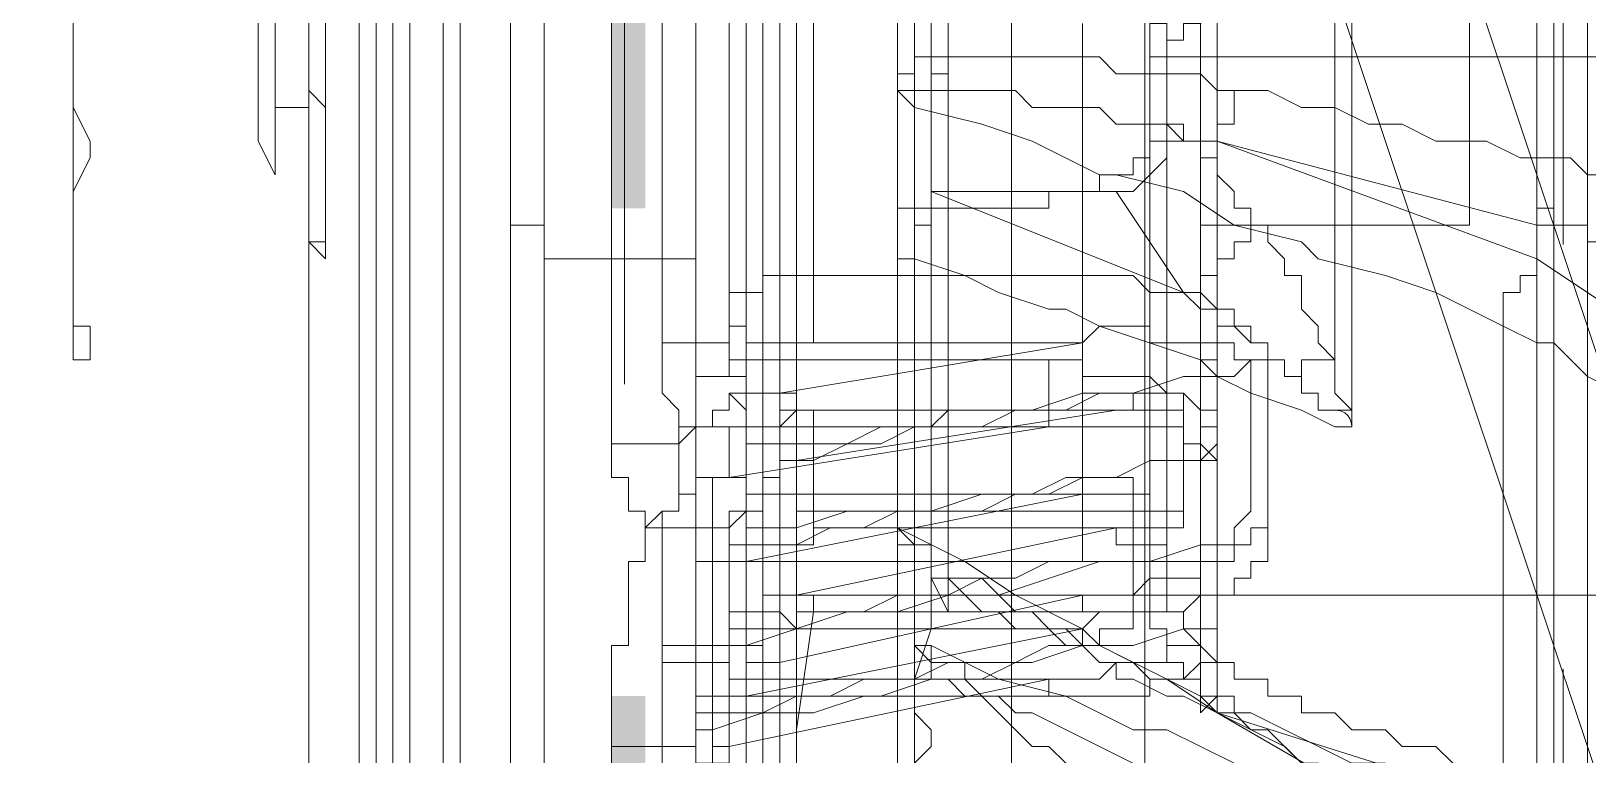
# Model space of a CAD drawing. Header units: millimetres. Extents: x 25083 to 52777, y 24772 to 45779.
# Drawn here: x 49404.81 to 49439.17, y 36131.73 to 36147.71 of the extents above; entities that cross this region are included whole.
import ezdxf

# ---------------------------------------------------------------- set-up
doc = ezdxf.new("R2010")
doc.units = ezdxf.units.MM
doc.layers.add('小车', color=7, linetype='Continuous')

# ---------------------------------------------------------------- blocks, each defined once
blk = doc.blocks.new('zw$D2F4')
h = blk.add_hatch(color=7)
edge = h.paths.add_edge_path(flags=0)
edge.add_spline(control_points=[(528.444, 242.126), (528.444, 242.126), (528.444, 252.524), (528.444, 252.524), (528.444, 252.524), (527.701, 252.524), (527.701, 252.524), (527.701, 252.524), (527.701, 242.126), (527.701, 242.126), (527.701, 242.126), (528.444, 242.126), (528.444, 242.126), (528.444, 242.126), (528.444, 242.126), (528.444, 242.126)], knot_values=[0, 0, 0, 0, 1, 1, 1, 2, 2, 2, 3, 3, 3, 4, 4, 4, 5, 5, 5, 5], degree=3, periodic=0)
edge = h.paths.add_edge_path(flags=0)
edge.add_spline(control_points=[(528.444, 263.294), (528.444, 263.294), (528.444, 295.23), (528.444, 295.23), (528.444, 295.23), (527.701, 295.23), (527.701, 295.23), (527.701, 295.23), (527.701, 263.294), (527.701, 263.294), (527.701, 263.294), (528.444, 263.294), (528.444, 263.294), (528.444, 263.294), (528.444, 263.294), (528.444, 263.294)], knot_values=[0, 0, 0, 0, 1, 1, 1, 2, 2, 2, 3, 3, 3, 4, 4, 4, 5, 5, 5, 5], degree=3, periodic=0)
edge = h.paths.add_edge_path(flags=0)
edge.add_spline(control_points=[(528.444, 306), (528.444, 306), (528.444, 316.398), (528.444, 316.398), (528.444, 316.398), (527.701, 316.398), (527.701, 316.398), (527.701, 316.398), (527.701, 306), (527.701, 306), (527.701, 306), (528.444, 306), (528.444, 306), (528.444, 306), (528.444, 306), (528.444, 306)], knot_values=[0, 0, 0, 0, 1, 1, 1, 2, 2, 2, 3, 3, 3, 4, 4, 4, 5, 5, 5, 5], degree=3, periodic=0)
edge = h.paths.add_edge_path(flags=0)
edge.add_spline(control_points=[(528.444, 327.167), (528.444, 327.167), (528.444, 359.104), (528.444, 359.104), (528.444, 359.104), (527.701, 359.104), (527.701, 359.104), (527.701, 359.104), (527.701, 327.167), (527.701, 327.167), (527.701, 327.167), (528.444, 327.167), (528.444, 327.167), (528.444, 327.167), (528.444, 327.167), (528.444, 327.167)], knot_values=[0, 0, 0, 0, 1, 1, 1, 2, 2, 2, 3, 3, 3, 4, 4, 4, 5, 5, 5, 5], degree=3, periodic=0)
at = {"color": 7, "lineweight": 5}
for points in [[(522.502, 371.359), (522.502, 360.59), (522.131, 355.391), (522.131, 216.874), (522.502, 211.303), (522.502, 210.932), (522.502, 201.277)], [(522.502, 201.277), (522.502, 205.362), (522.873, 206.476), (522.873, 361.704), (522.873, 362.075), (522.873, 366.903), (522.502, 367.274), (522.502, 371.359)], [(525.844, 201.277), (525.844, 207.59), (525.473, 210.932), (525.473, 355.391), (525.473, 360.59), (525.473, 363.932), (525.844, 366.531), (525.844, 371.359)], [(525.844, 371.359), (525.844, 367.274), (526.216, 365.417), (526.216, 217.616), (526.216, 212.046), (526.216, 208.704), (525.844, 206.476), (525.844, 201.277)], [(522.502, 205.362), (522.502, 214.645), (522.131, 220.216), (522.131, 350.192), (522.502, 356.876), (522.502, 359.847), (522.502, 367.274)], [(522.502, 367.274), (522.502, 363.189), (522.873, 361.704), (522.873, 215.76), (522.873, 213.16), (522.873, 210.189), (522.502, 210.189), (522.502, 205.362)], [(523.616, 206.476), (523.616, 209.075), (523.245, 210.189), (523.245, 356.133), (523.245, 358.733), (523.245, 361.704), (523.616, 363.56), (523.616, 366.531)], [(523.616, 366.531), (523.616, 352.048), (523.988, 350.192), (523.988, 223.187), (523.616, 216.874), (523.616, 213.903), (523.616, 206.476)], [(522.502, 365.046), (522.502, 202.391)], [(549.24, 233.956), (549.24, 357.619), (548.869, 362.818)], [(521.017, 343.136), (521.017, 227.272)], [(526.216, 235.07), (526.216, 339.793)], [(522.502, 232.842), (522.502, 337.937)], [(524.359, 337.937), (524.359, 232.842)], [(525.473, 232.842), (525.473, 337.937)], [(525.473, 337.937), (525.473, 232.842)], [(541.07, 307.485), (541.07, 316.769), (540.699, 317.141), (540.699, 265.15)], [(532.157, 261.808), (532.157, 313.056)], [(531.043, 311.199), (531.043, 259.951)], [(529.558, 265.15), (529.558, 307.485)], [(529.558, 307.485), (529.558, 265.15)], [(540.699, 265.15), (540.699, 255.495), (541.07, 255.495), (541.07, 307.485)], [(521.388, 302.286), (521.388, 262.179), (521.017, 262.551), (521.017, 264.036), (521.017, 264.779), (521.017, 269.978)], [(548.497, 301.915), (548.497, 215.017), (548.869, 210.189)], [(534.386, 287.06), (534.386, 254.01)], [(521.017, 285.946), (521.017, 262.551), (521.388, 262.551), (521.388, 276.662), (521.388, 281.49), (521.388, 286.689)], [(521.388, 286.689), (521.388, 265.522), (521.017, 265.893), (521.017, 277.034), (521.017, 277.405), (521.017, 286.318)], [(531.043, 286.689), (531.043, 239.898), (530.672, 239.898), (530.672, 241.383), (531.043, 242.126), (531.043, 243.24), (530.672, 243.983), (530.672, 285.946)], [(531.415, 285.946), (531.415, 239.155), (531.786, 239.527), (531.786, 240.269), (531.415, 241.012), (531.415, 243.24), (531.786, 244.354), (531.786, 286.689)], [(541.07, 286.689), (541.07, 252.524), (540.699, 252.153), (540.699, 285.946)], [(515.818, 285.946), (515.818, 260.694), (515.818, 260.323), (515.818, 259.951), (516.189, 259.951), (516.189, 260.694), (515.818, 260.694), (515.818, 263.665), (516.189, 264.408), (516.189, 264.779), (515.818, 265.522), (515.818, 270.721), (516.189, 272.577), (516.189, 286.318)], [(520.274, 286.318), (520.274, 264.036), (519.903, 264.779), (519.903, 271.463), (519.903, 275.92), (519.903, 285.946)], [(534.014, 266.264), (534.014, 285.946)], [(548.497, 275.177), (548.497, 248.811), (548.126, 246.954), (548.126, 269.978), (548.126, 277.405), (548.126, 285.946)], [(534.757, 263.294), (534.757, 255.124), (535.128, 254.381), (535.128, 258.094), (535.128, 259.951), (535.128, 277.034)], [(534.757, 276.662), (534.757, 254.01), (534.386, 252.895), (534.386, 252.153), (534.757, 251.781), (534.757, 251.41), (534.386, 251.039), (534.386, 251.41), (534.386, 252.524), (534.386, 262.179)], [(539.213, 275.92), (539.213, 271.092), (539.585, 268.864), (539.585, 256.238)], [(528.815, 274.063), (528.815, 260.323)], [(530.301, 260.323), (530.301, 274.063)], [(530.301, 261.065), (530.301, 274.063)], [(539.956, 272.949), (539.956, 265.522)], [(546.64, 272.949), (546.64, 265.15)], [(544.041, 258.466), (544.041, 272.577)], [(527.701, 258.094), (527.701, 272.206)], [(529.558, 272.206), (529.558, 258.466)], [(529.558, 272.206), (529.558, 259.209)], [(546.64, 264.779), (546.64, 267.75), (546.269, 268.493), (546.269, 272.206)], [(543.298, 271.463), (543.67, 270.721), (543.67, 259.951)], [(548.497, 264.408), (548.497, 270.349)], [(522.502, 266.636), (522.502, 268.864), (522.502, 269.978)], [(522.502, 269.978), (522.502, 267.75), (522.502, 266.636)], [(529.558, 269.978), (529.558, 267.378), (529.558, 267.007), (529.558, 266.636)], [(529.558, 266.636), (529.558, 269.235), (529.558, 269.978)], [(539.585, 266.636), (539.585, 267.378), (539.956, 267.378), (539.956, 267.75), (540.327, 268.121), (540.699, 268.121), (540.699, 268.493), (541.07, 268.493), (541.813, 268.493), (541.813, 268.864), (545.526, 268.864), (545.898, 268.493)], [(520.274, 265.522), (520.274, 268.493)], [(520.274, 268.121), (520.274, 265.893), (520.274, 265.522)], [(539.956, 266.636), (539.956, 267.007), (540.327, 267.007), (540.327, 267.378), (540.699, 267.378), (541.07, 267.75), (541.441, 267.75), (541.813, 267.75), (541.813, 268.121), (546.269, 268.121)], [(526.216, 267.378), (526.216, 262.922)], [(538.099, 266.636), (538.099, 267.378)], [(534.757, 266.636), (534.386, 266.636), (534.386, 266.264), (534.014, 266.264)], [(541.441, 265.893), (541.07, 265.893), (540.699, 266.264), (538.842, 266.264), (538.471, 266.636), (534.757, 266.636)], [(535.128, 265.893), (535.128, 266.264), (534.757, 266.264), (534.757, 266.636)], [(538.099, 266.264), (538.099, 266.636)], [(539.585, 266.636), (539.956, 266.636)], [(539.585, 266.636), (539.585, 254.752)], [(539.956, 266.636), (559.267, 266.636)], [(539.956, 254.752), (539.956, 266.636)], [(534.014, 266.264), (534.014, 256.238)], [(534.014, 266.264), (534.014, 265.893)], [(538.099, 256.238), (538.099, 266.264)], [(540.699, 263.294), (540.699, 266.264)], [(540.699, 266.264), (540.699, 263.294), (540.699, 262.922)], [(534.014, 265.893), (534.386, 265.522), (535.871, 265.15), (536.985, 264.779), (538.471, 264.036), (538.842, 264.036), (540.327, 263.665), (541.441, 262.922), (542.927, 262.551), (543.298, 262.179), (544.784, 261.808), (545.898, 261.437), (547.383, 260.694)], [(534.014, 265.893), (535.128, 265.893)], [(535.128, 265.893), (536.614, 265.893), (536.985, 265.522), (538.471, 265.522), (538.842, 265.15), (539.956, 265.15), (540.327, 264.779), (541.07, 264.779)], [(541.07, 264.779), (541.07, 265.15), (541.441, 265.15), (541.441, 265.893)], [(548.497, 264.408), (547.755, 264.408), (547.012, 264.779), (545.898, 264.779), (545.155, 265.15), (544.412, 265.15), (543.67, 265.522), (542.927, 265.522), (542.184, 265.893), (541.441, 265.893)], [(520.274, 265.522), (521.017, 265.522)], [(521.017, 265.522), (520.274, 265.522)], [(537.356, 263.294), (537.356, 263.665), (538.471, 263.665), (538.471, 264.036), (539.213, 264.036), (539.213, 264.408), (539.585, 264.408), (539.585, 264.779), (539.956, 264.779), (539.956, 265.522)], [(540.327, 265.15), (539.956, 265.15), (539.956, 265.522)], [(540.327, 265.15), (540.327, 264.779), (539.956, 264.779), (539.956, 264.408), (539.585, 264.036), (539.213, 263.665), (538.842, 263.665)], [(540.327, 265.15), (540.327, 264.779), (540.699, 264.779), (540.699, 264.408), (541.07, 264.408), (541.07, 264.036), (541.441, 263.665), (541.441, 263.294), (541.813, 263.294)], [(541.07, 264.779), (548.126, 262.922)], [(548.126, 262.179), (541.07, 264.779)], [(546.64, 264.408), (546.64, 264.779)], [(546.64, 264.408), (546.64, 262.922)], [(546.64, 262.922), (546.64, 263.665), (546.64, 264.408)], [(548.126, 262.922), (548.126, 263.294), (548.497, 263.294), (548.497, 264.408)], [(553.696, 261.065), (553.325, 261.437), (553.325, 262.179), (552.954, 262.179), (552.954, 262.551), (552.582, 262.551), (552.211, 262.922), (551.839, 262.922), (551.839, 263.294), (551.097, 263.294), (551.097, 263.665), (550.354, 263.665), (550.354, 264.036), (549.24, 264.036), (548.869, 264.408), (548.497, 264.408)], [(534.386, 262.179), (534.386, 262.922), (534.757, 262.922), (534.757, 263.294), (534.757, 263.665)], [(534.757, 263.665), (538.842, 263.665)], [(534.757, 263.665), (540.327, 261.437)], [(534.757, 263.665), (534.757, 263.294)], [(538.842, 263.665), (537.728, 263.665), (537.356, 263.665), (537.356, 263.294)], [(540.327, 261.437), (538.842, 263.665)], [(534.014, 262.922), (534.014, 263.294), (534.757, 263.294)], [(534.757, 263.294), (537.356, 263.294)], [(540.327, 261.437), (540.699, 261.437), (540.699, 261.808), (541.07, 261.808), (541.07, 262.179), (541.441, 262.179), (541.441, 262.551), (541.813, 262.551), (541.813, 263.294)], [(540.699, 262.551), (540.699, 263.294)], [(541.813, 263.294), (541.813, 262.922), (542.184, 262.922), (542.184, 262.551), (542.555, 262.179), (542.555, 261.808), (542.927, 261.808), (542.927, 261.065), (543.298, 260.694), (543.298, 260.323), (543.67, 259.951)], [(526.216, 262.922), (525.473, 262.922)], [(525.473, 262.922), (525.473, 218.73), (525.844, 212.417), (525.844, 203.133)], [(526.216, 262.922), (526.216, 262.179)], [(534.386, 262.179), (534.014, 262.179), (534.014, 262.922)], [(546.64, 262.922), (540.699, 262.922)], [(548.126, 262.922), (549.24, 262.922), (549.24, 262.551), (549.983, 262.551), (550.354, 262.179), (551.097, 262.179), (551.097, 261.808), (551.468, 261.808), (551.839, 261.437), (551.839, 261.065), (552.211, 261.065), (552.211, 260.694), (552.582, 260.694), (552.582, 259.951)], [(522.502, 259.209), (522.502, 261.065), (522.502, 261.437), (522.502, 262.551)], [(522.502, 262.551), (522.502, 260.323), (522.502, 259.209)], [(529.558, 262.551), (529.558, 259.951), (529.558, 259.58), (529.558, 259.209)], [(529.558, 259.209), (529.558, 261.808), (529.558, 262.551)], [(541.07, 262.551), (541.07, 255.866), (541.07, 255.495), (540.699, 255.495)], [(540.699, 255.495), (540.699, 259.951), (540.699, 260.694), (540.699, 262.551)], [(525.844, 206.104), (526.216, 211.303), (526.216, 262.179)], [(529.558, 262.179), (526.216, 262.179)], [(526.216, 262.179), (526.216, 235.07)], [(529.558, 262.179), (529.558, 255.495)], [(544.041, 258.466), (543.67, 258.466), (542.927, 258.837), (541.813, 259.209), (541.07, 259.58), (540.699, 259.951), (538.471, 260.694), (537.728, 261.065), (537.356, 261.065), (536.242, 261.437), (535.5, 261.808), (534.386, 262.179)], [(548.126, 262.179), (548.126, 261.808), (547.755, 261.808), (547.755, 261.437), (547.383, 261.437), (547.383, 261.065), (547.383, 260.694)], [(552.582, 259.209), (548.126, 262.179)], [(530.301, 261.065), (530.301, 261.437), (531.043, 261.437), (531.043, 261.808), (531.415, 261.808), (532.157, 261.808)], [(532.157, 261.808), (538.099, 261.808)], [(532.157, 261.808), (532.157, 260.323)], [(538.099, 261.808), (539.213, 261.808), (539.585, 261.437), (540.699, 261.437), (541.07, 261.065), (541.441, 261.065), (541.441, 260.694), (541.813, 260.694), (541.813, 260.323), (542.184, 260.323), (542.184, 259.951)], [(538.099, 261.808), (538.099, 260.323)], [(541.07, 261.808), (541.07, 259.951), (541.07, 258.837)], [(541.07, 258.837), (541.07, 260.694), (541.07, 261.808)], [(542.555, 259.58), (542.555, 259.951), (542.184, 259.951), (542.184, 260.323), (541.813, 260.323), (541.441, 260.694), (541.07, 260.694), (541.07, 261.065), (540.699, 261.065), (540.327, 261.437)], [(530.301, 260.323), (530.301, 261.065)], [(531.415, 260.323), (530.672, 260.323), (530.672, 260.694), (530.301, 260.694), (530.301, 261.065)], [(541.813, 259.951), (541.441, 259.951), (541.441, 260.323), (540.699, 260.323), (540.327, 260.323), (539.585, 260.323), (539.585, 260.694), (538.471, 260.694), (538.099, 260.323)], [(547.383, 260.694), (547.383, 248.439)], [(547.383, 260.694), (548.126, 260.323), (548.497, 260.323), (549.24, 259.58), (549.983, 259.209), (550.354, 259.209), (550.354, 258.837), (550.725, 258.837), (551.097, 258.466), (551.839, 258.094)], [(529.558, 258.466), (529.187, 258.466), (529.187, 258.837), (528.815, 259.209), (528.815, 260.323)], [(528.815, 260.323), (530.301, 260.323)], [(530.672, 259.209), (530.672, 259.58), (530.301, 259.58), (530.301, 260.323)], [(531.415, 259.209), (538.099, 260.323)], [(531.415, 259.209), (531.415, 260.323)], [(532.157, 260.323), (531.415, 260.323)], [(532.157, 260.323), (538.099, 260.323)], [(541.07, 260.323), (541.07, 259.58), (540.699, 259.58), (540.699, 258.466)], [(541.07, 259.58), (541.07, 259.951), (540.699, 259.951), (540.699, 260.323), (541.07, 260.323)], [(531.043, 259.951), (530.301, 259.951), (530.301, 259.58), (529.558, 259.58), (529.558, 259.209)], [(537.356, 259.951), (531.043, 259.951)], [(531.043, 259.951), (531.043, 258.466)], [(541.813, 259.951), (541.441, 259.58), (540.327, 259.58), (539.213, 259.209), (538.099, 259.209), (536.985, 258.837), (535.128, 258.837), (534.757, 258.466), (533.643, 258.466), (532.9, 258.094), (531.786, 258.094)], [(541.07, 258.094), (541.07, 258.837), (540.699, 258.837), (540.327, 259.209), (539.956, 259.209), (539.585, 259.58), (538.099, 259.58), (538.099, 259.951), (537.356, 259.951)], [(537.356, 259.951), (537.356, 258.466)], [(541.813, 259.951), (541.813, 256.609), (541.441, 256.238), (541.441, 255.866)], [(541.813, 259.951), (542.184, 259.951)], [(542.184, 256.238), (542.184, 259.951)], [(542.555, 259.58), (542.927, 259.58), (542.927, 259.951), (543.67, 259.951)], [(543.67, 259.951), (543.67, 259.209), (544.041, 258.837)], [(541.07, 257.723), (540.699, 258.094), (540.699, 258.466), (541.07, 258.466), (541.07, 259.58)], [(543.67, 258.837), (543.298, 258.837), (543.298, 259.209), (542.927, 259.209), (542.927, 259.58), (542.555, 259.58)], [(529.558, 259.209), (529.558, 258.466)], [(529.558, 259.209), (529.558, 258.466), (529.929, 258.466), (530.301, 258.466)], [(529.558, 258.466), (529.929, 258.466), (529.929, 258.837), (530.301, 258.837), (530.301, 259.209)], [(530.301, 259.209), (530.672, 259.209)], [(530.672, 258.466), (530.672, 258.837), (530.301, 259.209)], [(530.672, 258.094), (531.043, 258.094), (531.043, 259.209), (530.672, 259.209)], [(531.415, 259.209), (530.672, 259.209)], [(531.415, 259.209), (531.786, 259.209), (531.786, 258.466), (531.786, 258.094)], [(531.786, 257.723), (532.157, 257.723), (532.9, 258.094), (533.643, 258.094), (534.386, 258.466), (535.871, 258.466), (536.614, 258.837), (537.728, 258.837), (538.471, 259.209), (539.213, 259.209)], [(539.213, 259.209), (539.213, 258.837), (538.842, 258.837)], [(539.213, 259.209), (540.327, 259.209), (540.327, 258.837)], [(531.415, 258.466), (531.415, 258.837), (531.786, 258.837)], [(531.415, 258.466), (531.786, 258.837), (532.157, 258.837)], [(538.842, 258.837), (531.786, 257.723)], [(531.786, 258.837), (531.786, 257.723)], [(531.786, 258.837), (532.157, 258.837)], [(539.956, 258.837), (532.157, 258.837)], [(538.842, 258.837), (532.157, 258.837)], [(532.157, 256.609), (532.157, 258.837)], [(538.842, 258.837), (539.956, 258.837)], [(539.956, 258.837), (540.327, 258.837)], [(539.956, 258.837), (539.956, 256.609)], [(540.327, 256.609), (540.327, 258.837)], [(543.67, 258.837), (544.041, 258.837)], [(527.701, 258.094), (529.187, 258.094), (529.187, 258.466), (529.558, 258.466)], [(528.815, 253.638), (528.815, 256.609), (529.187, 256.609), (529.187, 258.094), (529.558, 258.466)], [(529.558, 258.466), (529.558, 257.352), (529.929, 257.352)], [(530.672, 258.466), (529.558, 258.466)], [(537.356, 258.466), (530.301, 257.352)], [(530.301, 258.466), (530.301, 257.352)], [(530.301, 258.466), (531.043, 258.466)], [(530.672, 258.466), (530.672, 256.609), (530.301, 256.238), (530.301, 253.638)], [(530.672, 258.466), (530.672, 258.094)], [(537.356, 258.466), (531.043, 258.466)], [(531.415, 258.466), (531.415, 257.352)], [(531.415, 256.238), (531.415, 258.466)], [(537.356, 258.466), (540.327, 258.466), (540.327, 258.094), (540.699, 258.094), (540.699, 257.723)], [(540.699, 258.466), (541.07, 258.466), (541.07, 258.094), (540.699, 257.723), (541.07, 257.723)], [(527.701, 258.094), (527.701, 257.352), (528.072, 257.352), (528.072, 256.609), (528.444, 256.609), (528.444, 256.238)], [(530.672, 253.638), (530.672, 258.094)], [(531.786, 258.094), (530.672, 258.094)], [(541.07, 258.094), (541.07, 257.723), (540.699, 257.723)], [(541.07, 258.094), (541.07, 254.01)], [(540.699, 257.723), (539.585, 257.723), (538.842, 257.352), (537.728, 257.352), (536.985, 256.98), (535.871, 256.98), (534.757, 256.609), (532.9, 256.609), (531.786, 256.238), (531.043, 256.238)], [(531.786, 257.723), (531.415, 257.723), (531.415, 257.352), (531.043, 257.352), (531.043, 256.98)], [(531.786, 257.723), (531.415, 257.723), (531.415, 257.352)], [(540.699, 254.01), (540.699, 257.723)], [(529.558, 256.98), (529.558, 257.352), (529.929, 257.352)], [(529.929, 256.238), (529.929, 257.352)], [(529.929, 257.352), (530.301, 257.352)], [(530.301, 257.352), (530.672, 257.352), (530.672, 256.609), (531.043, 256.609), (531.043, 256.238)], [(538.099, 257.352), (537.356, 256.98), (536.614, 256.98), (535.871, 256.609), (534.014, 256.609), (533.272, 256.238), (532.529, 256.238), (531.786, 255.866), (531.043, 255.866)], [(531.043, 256.98), (531.415, 256.98), (531.415, 257.352)], [(531.415, 257.352), (531.415, 254.752)], [(539.213, 256.98), (539.213, 257.352), (538.099, 257.352)], [(538.099, 256.98), (538.099, 257.352)], [(529.558, 256.98), (529.187, 256.98), (529.187, 256.609), (528.815, 256.609), (528.444, 256.238)], [(529.558, 256.98), (529.558, 256.238)], [(530.672, 256.98), (530.672, 256.609), (530.301, 256.609)], [(531.415, 256.98), (531.043, 256.98), (531.043, 256.609), (530.301, 256.609)], [(530.672, 255.495), (538.099, 256.98)], [(530.672, 255.495), (530.672, 256.98)], [(531.415, 256.98), (530.672, 256.98)], [(531.043, 256.98), (531.043, 254.752)], [(539.213, 256.98), (531.415, 256.98)], [(531.415, 256.98), (538.099, 256.98)], [(531.415, 256.98), (531.415, 254.752)], [(538.099, 256.98), (539.213, 256.98)], [(539.213, 256.609), (539.585, 256.609), (539.585, 256.98)], [(539.585, 256.98), (539.213, 256.98)], [(539.213, 256.609), (539.213, 256.98)], [(539.585, 256.98), (539.213, 256.98)], [(530.301, 255.124), (530.301, 256.609)], [(530.301, 256.609), (530.301, 254.381)], [(531.415, 256.238), (531.786, 256.238), (531.786, 256.609), (532.157, 256.609)], [(539.956, 256.609), (532.157, 256.609)], [(532.157, 256.609), (532.157, 256.238)], [(539.956, 256.609), (539.956, 256.238), (539.213, 256.238), (538.842, 256.238)], [(539.213, 254.752), (539.213, 256.609)], [(540.327, 256.609), (540.327, 256.238), (539.956, 256.238), (539.956, 255.866), (539.585, 255.866), (539.213, 255.866), (539.213, 255.495)], [(540.327, 256.609), (539.956, 256.609)], [(528.444, 256.238), (528.444, 255.495), (528.072, 255.495), (528.072, 253.638), (527.701, 253.638), (527.701, 251.41)], [(528.444, 256.238), (529.558, 256.238)], [(529.558, 251.41), (529.558, 256.238)], [(529.558, 256.238), (529.929, 256.238)], [(529.929, 256.238), (529.929, 251.781)], [(529.929, 256.238), (530.301, 256.238), (530.301, 255.866), (530.672, 255.866), (530.672, 256.238), (531.043, 256.238)], [(531.415, 256.238), (531.415, 254.752)], [(531.415, 256.238), (531.415, 255.866), (531.786, 255.866)], [(531.786, 254.752), (538.842, 256.238)], [(532.157, 256.238), (532.157, 255.866), (531.786, 255.866)], [(532.157, 256.238), (538.842, 256.238)], [(547.383, 248.439), (547.012, 248.811), (545.526, 249.553), (544.412, 250.296), (542.927, 251.039), (542.555, 251.41), (541.07, 252.153), (539.956, 252.895), (538.471, 253.638), (538.099, 254.01), (536.614, 254.752), (535.5, 255.495), (534.014, 256.238)], [(534.014, 238.784), (534.014, 256.238)], [(534.014, 256.238), (534.014, 255.866), (534.386, 255.866), (534.386, 255.495), (534.757, 255.495), (534.757, 255.124)], [(534.014, 256.238), (534.386, 255.866), (534.757, 255.866), (534.757, 255.495), (535.128, 255.495)], [(539.585, 256.238), (538.099, 256.238)], [(538.099, 255.495), (538.099, 256.238)], [(542.184, 256.238), (542.184, 255.495), (541.813, 255.495), (541.813, 255.124), (541.441, 255.124), (541.441, 254.752), (541.07, 254.752), (540.699, 254.752), (540.327, 254.381), (538.099, 254.381)], [(539.213, 255.495), (539.213, 255.866), (538.842, 255.866), (538.842, 256.238)], [(539.585, 256.238), (539.585, 255.495)], [(542.184, 256.238), (541.813, 256.238), (541.813, 255.866), (541.441, 255.866)], [(531.043, 255.866), (530.672, 255.866), (530.672, 255.495), (530.301, 255.495), (530.301, 255.124)], [(541.441, 255.866), (540.699, 255.866), (539.585, 255.495), (538.471, 255.495), (536.242, 254.752), (535.128, 254.752), (534.014, 254.381), (532.9, 254.381), (530.672, 253.638)], [(531.043, 255.866), (531.043, 255.495), (530.672, 255.495)], [(531.786, 254.752), (531.786, 255.866)], [(538.099, 254.752), (539.213, 254.752), (539.585, 255.124), (540.699, 255.124), (540.699, 255.495), (541.441, 255.495), (541.441, 255.866)], [(538.099, 255.495), (529.558, 255.495)], [(530.301, 255.124), (530.301, 255.495), (530.672, 255.495)], [(539.213, 255.495), (537.356, 255.495), (536.614, 255.124), (535.871, 255.124), (535.128, 254.752), (534.014, 254.752), (533.272, 254.381), (531.786, 254.381)], [(534.757, 255.124), (535.128, 255.124), (535.128, 255.495)], [(541.07, 252.153), (540.699, 252.524), (539.956, 252.895), (539.585, 252.895), (539.213, 253.267), (538.471, 253.638), (538.099, 253.638), (537.728, 254.01), (537.356, 254.01), (536.985, 254.381), (536.614, 254.381), (535.871, 255.124), (535.128, 255.124), (535.128, 255.495)], [(540.699, 255.495), (539.585, 255.495)], [(530.301, 252.895), (530.301, 255.124)], [(530.301, 252.524), (530.301, 255.124)], [(534.757, 255.124), (535.128, 255.124), (535.871, 254.381), (536.242, 254.381), (536.614, 254.01), (537.356, 254.01), (537.728, 253.638), (538.099, 253.638), (538.471, 253.267), (538.842, 253.267), (538.842, 252.895), (539.213, 252.895), (539.956, 252.524), (540.327, 252.524), (541.07, 252.153), (541.441, 252.153)], [(531.415, 254.752), (531.043, 254.752), (531.043, 254.381), (530.301, 254.381)], [(531.786, 254.381), (531.786, 254.01), (531.415, 254.381), (531.043, 254.381), (531.043, 254.752)], [(531.043, 254.752), (531.415, 254.752)], [(539.213, 254.752), (531.415, 254.752)], [(538.099, 254.752), (531.415, 253.267)], [(531.415, 254.381), (531.415, 254.752), (532.157, 254.752)], [(531.415, 254.752), (531.786, 254.752)], [(531.415, 254.01), (531.415, 254.752)], [(531.786, 254.381), (531.786, 254.752)], [(538.099, 254.752), (532.157, 254.752)], [(532.157, 254.381), (532.157, 254.752)], [(538.099, 254.381), (538.099, 254.752)], [(539.213, 254.381), (539.585, 254.381), (539.585, 254.752), (539.213, 254.752)], [(539.213, 254.381), (539.213, 254.752)], [(539.585, 254.752), (539.956, 254.752)], [(539.585, 254.752), (539.585, 254.01), (539.956, 254.01), (539.956, 253.267), (540.327, 253.267), (540.327, 252.895), (540.699, 252.895), (540.699, 252.524), (541.07, 252.524), (541.07, 252.153), (541.441, 252.153), (541.813, 251.781), (542.184, 251.781), (542.927, 251.039), (543.298, 251.039), (543.67, 250.667), (544.041, 250.667), (544.041, 250.296), (544.784, 250.296), (545.155, 249.925), (545.526, 249.925)], [(539.956, 254.752), (559.267, 254.752)], [(539.956, 254.752), (539.956, 254.381), (540.327, 254.381), (540.327, 254.01), (541.07, 253.267), (541.441, 253.267), (541.441, 252.895), (542.184, 252.895), (542.184, 252.524), (542.927, 252.524), (542.927, 252.153), (543.67, 252.153), (544.041, 251.781), (544.784, 251.781), (545.155, 251.41), (545.898, 251.41), (546.269, 251.039)], [(530.301, 252.895), (530.301, 254.381)], [(532.157, 254.381), (531.786, 254.381), (531.786, 254.01), (530.301, 254.01), (530.301, 253.638)], [(530.301, 253.638), (530.301, 254.01), (530.672, 254.01), (530.672, 254.381), (531.043, 254.381), (531.415, 254.381)], [(530.672, 254.01), (530.301, 254.01), (530.301, 254.381)], [(531.415, 254.381), (531.415, 253.267)], [(531.786, 229.128), (531.786, 251.781), (532.157, 254.381)], [(538.099, 254.381), (532.157, 254.381)], [(538.099, 253.638), (538.471, 253.638), (538.471, 254.01), (539.213, 254.01), (539.213, 254.381)], [(539.213, 254.381), (538.471, 254.381), (538.099, 254.01)], [(540.699, 254.01), (540.327, 254.01), (539.213, 253.638), (538.099, 253.638), (536.985, 253.267), (536.614, 253.267), (535.871, 252.895), (534.757, 252.895), (533.643, 252.524), (533.272, 252.524), (532.157, 252.153), (531.043, 252.153), (529.929, 251.781)], [(538.099, 254.01), (530.672, 252.524)], [(530.672, 254.01), (530.672, 252.524)], [(530.672, 254.01), (531.415, 254.01)], [(538.099, 254.01), (531.415, 254.01)], [(534.386, 253.638), (534.386, 254.01)], [(534.386, 254.01), (534.386, 253.638)], [(537.356, 252.524), (539.585, 252.524), (539.585, 252.895), (540.327, 252.895), (540.699, 253.267), (541.07, 253.267), (541.07, 254.01)], [(540.699, 254.01), (540.699, 253.638), (539.956, 253.638), (539.956, 253.267), (539.585, 253.267), (539.213, 253.267), (538.842, 253.267), (538.471, 252.895), (537.356, 252.895)], [(538.099, 253.638), (538.099, 254.01)], [(540.699, 254.01), (541.07, 254.01)], [(528.815, 253.267), (528.815, 253.638)], [(528.815, 253.638), (530.301, 253.638)], [(530.301, 253.638), (530.301, 252.524)], [(530.301, 228.014), (530.301, 253.638)], [(530.301, 253.267), (530.301, 253.638)], [(530.301, 253.638), (530.672, 253.638)], [(531.415, 253.267), (531.043, 253.267), (531.043, 253.638), (530.672, 253.638)], [(531.043, 252.153), (531.786, 252.524), (532.529, 252.524), (533.272, 252.895), (534.386, 252.895), (535.128, 253.267), (536.614, 253.267), (537.356, 253.638), (538.099, 253.638)], [(534.386, 253.638), (534.757, 253.638), (536.242, 252.895), (537.728, 252.524), (539.213, 251.781), (539.956, 251.781), (541.441, 251.039), (542.927, 250.667), (544.041, 249.925), (544.784, 249.925), (546.269, 249.182), (547.755, 248.811), (549.24, 248.068)], [(534.386, 253.638), (534.757, 253.638), (534.757, 253.267), (535.5, 253.267), (535.5, 252.895), (535.871, 252.524), (536.242, 252.524), (536.614, 252.153), (536.985, 252.153), (541.441, 249.925), (541.813, 249.925), (542.927, 249.182), (543.298, 249.182), (544.412, 248.439), (544.784, 248.439), (545.898, 248.068)], [(535.871, 252.524), (535.5, 252.524), (535.128, 252.895), (534.757, 252.895), (534.757, 253.267), (534.386, 253.638)], [(534.386, 253.638), (534.386, 253.267)], [(528.815, 253.267), (528.815, 235.07)], [(530.301, 253.267), (529.558, 253.267), (529.187, 253.267), (528.815, 253.267)], [(530.301, 235.07), (530.301, 253.267)], [(530.301, 252.524), (530.301, 253.267)], [(530.301, 252.524), (530.301, 252.895), (530.672, 252.895), (530.672, 253.267), (531.043, 253.267), (531.415, 253.267)], [(534.386, 253.267), (534.386, 249.553)], [(530.301, 251.41), (537.356, 252.895)], [(531.043, 252.895), (530.301, 252.895), (530.301, 252.524)], [(530.672, 252.524), (530.301, 252.524), (530.301, 252.895)], [(530.301, 252.524), (530.301, 252.895)], [(531.043, 252.895), (537.356, 252.895)], [(531.043, 252.524), (531.043, 252.895)], [(537.356, 252.524), (537.356, 252.895)], [(529.558, 251.781), (529.558, 252.524), (529.929, 252.524), (530.301, 252.524)], [(529.558, 251.781), (529.558, 252.153), (530.301, 252.153), (530.672, 252.153), (530.672, 252.524), (531.043, 252.524)], [(530.301, 251.41), (530.301, 252.524)], [(531.043, 252.153), (530.301, 252.153), (530.301, 252.524)], [(531.043, 252.153), (531.043, 252.524), (530.672, 252.524)], [(531.043, 252.524), (537.356, 252.524)], [(531.043, 252.524), (531.043, 227.643)], [(545.155, 246.582), (544.784, 246.954), (543.67, 247.325), (542.927, 247.696), (542.555, 248.068), (541.813, 248.439), (540.699, 249.182), (540.327, 249.182), (539.585, 249.925), (538.842, 250.296), (538.471, 250.667), (537.728, 251.039), (537.356, 251.41), (536.985, 251.41), (535.871, 252.524)], [(541.441, 252.153), (541.441, 252.524), (541.07, 252.524), (541.07, 252.153)], [(548.126, 249.925), (541.07, 252.153)], [(541.07, 252.153), (548.126, 248.068)], [(541.441, 252.153), (541.813, 252.153), (544.041, 251.039), (544.784, 251.039), (546.269, 250.296), (546.64, 250.296), (547.383, 249.925), (547.755, 249.925), (548.497, 249.553)], [(529.558, 250.296), (529.558, 251.781)], [(529.558, 251.41), (529.558, 251.781), (529.929, 251.781)], [(529.558, 251.781), (529.558, 226.529)], [(529.929, 251.781), (529.929, 251.039), (530.301, 251.039), (530.301, 251.41)], [(527.701, 251.41), (527.701, 251.039)], [(527.701, 251.41), (529.558, 251.41)], [(529.558, 251.039), (529.558, 251.41)], [(530.301, 251.41), (529.929, 251.41), (529.929, 251.039), (529.558, 251.039), (529.558, 250.667), (529.558, 250.296)]]:
    blk.add_lwpolyline(points, dxfattribs=at)
for points in [[(479.053, 227.272), (500.963, 239.155), (514.704, 261.437), (515.446, 285.946)], [(540.699, 285.946), (540.699, 279.633), (540.699, 272.949), (540.699, 266.264)], [(529.558, 270.349), (529.558, 267.75), (529.558, 264.779), (529.558, 262.179)], [(543.67, 258.837), (544.041, 258.837), (544.041, 258.466), (544.041, 258.466)], [(544.041, 258.837), (544.041, 258.837), (544.041, 258.466), (544.041, 258.466)], [(539.213, 254.381), (539.213, 254.381), (539.213, 254.381), (539.213, 254.381)]]:
    blk.add_open_spline(points, degree=3, dxfattribs=at)
blk = doc.blocks.new('A$C1A4175F5')
at = {"layer": '小车', "color": 7, "lineweight": 0}
for points in [[(247.215, 563.302), (418.277, 506.188)], [(246.235, 560.502), (418.277, 503.108)], [(356.684, 523.686), (328.546, 523.686)], [(449.494, 523.686), (366.063, 523.686)], [(383.981, 514.447), (330.366, 514.447)], [(330.506, 511.508), (392.94, 511.508)]]:
    blk.add_lwpolyline(points, dxfattribs=at)
at = {"layer": '小车', "color": 1, "lineweight": 0}
blk.add_lwpolyline([(362.983, 502.968), (410.718, 502.968)], dxfattribs=at)
blk.add_lwpolyline([(362.983, 502.968), (410.718, 502.968)], dxfattribs=at)

msp = doc.modelspace()

# ---------------------------------------------------------------- block references
msp.add_blockref('zw$D2F4', (48889.923, 35880.503))
at = {"layer": '小车', "ltscale": 10, "xscale": -1, "rotation": 270}
msp.add_blockref('A$C1A4175F5', (48914.945, 35776.933), dxfattribs=at)

doc.saveas('drawing.dxf')
